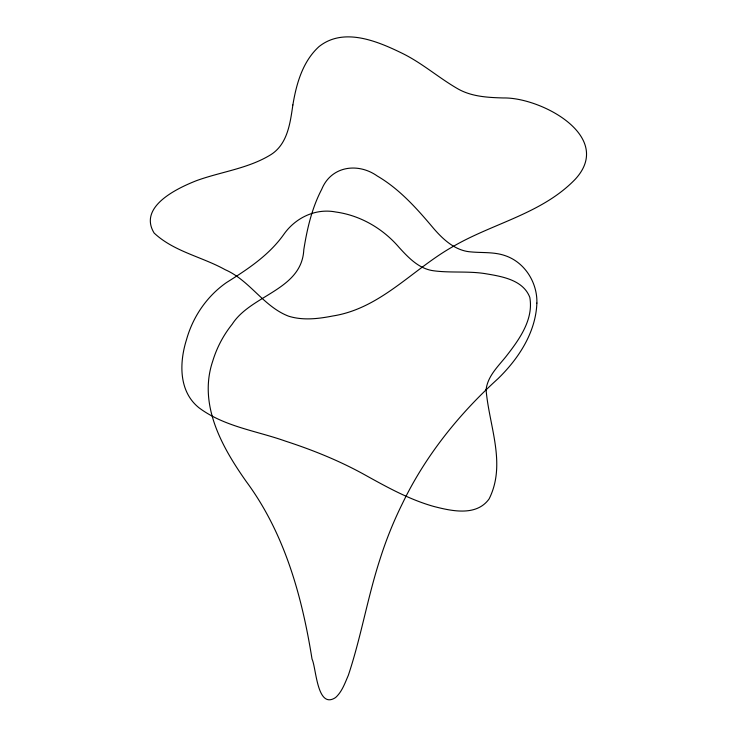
<?xml version="1.0" encoding="UTF-8"?>
<svg xmlns="http://www.w3.org/2000/svg" width="737" height="737" viewBox="0 0 737 737"><rect width="100%" height="100%" fill="white"/><g stroke="black" fill="none" stroke-linecap="round" stroke-linejoin="round"><path stroke-width="1.11" d="M486.088 389.79C489.046 425.885 506.605 463.951 489.11 498.921C476.378 516.665 451.532 511.036 433.596 506.402C409.901 499.695 388.196 487.802 366.777 475.927C341.038 461.426 313.566 450.261 285.495 441.141C256.43 430.786 224.186 426.677 198.953 407.754C178.511 391.356 179.303 362.42 186.516 339.637C192.882 316.79 206.913 296.228 226.406 282.612C247.872 269.134 269.383 255.011 284.16 233.887C295.823 217.59 315.758 208.092 335.796 212.007C360.457 215.397 383.056 228.645 399.141 247.485C408.501 257.757 419.077 268.904 433.596 270.774C450.519 273.04 467.7 270.967 484.614 273.547C501.16 276.32 522.994 279.526 529.802 297.361C533.828 319.84 518.793 340.162 505.702 356.911C497.715 366.777 487.553 376.506 486.088 389.79M536.886 303.064C535.781 332.47 518.572 358.652 498.074 378.625C458.902 414.12 425.295 455.927 402.319 503.739A387.155 387.155 0 0 0 380.052 559.061C367.579 597.311 361.075 637.219 348.315 675.359C344.907 683.135 342.079 691.656 335.611 697.524C316.947 709.989 316.256 667.492 312.046 659.154C302.013 596.334 284.703 533.496 246.324 481.62C221.975 447.129 198.06 404.567 212.707 361.194A110.043 110.043 0 0 1 232.229 324.16C251.216 294.616 301.82 290.129 303.801 249.723C307.08 228.931 311.889 208.055 321.719 189.298C331.189 165.963 357.979 162.324 377.298 176.023C399.703 189.142 417.078 208.783 433.605 228.433C443.25 239.599 455.319 250.783 470.786 251.888C482.191 252.994 493.91 251.768 504.937 255.582C524.735 262.123 537.457 282.566 536.886 303.064M292.875 104.94C290.212 122.821 287.743 143.779 271.115 154.512C248.433 168.607 221.266 171.638 196.53 180.639C177.341 188.175 137.966 206.692 154.134 233.049C173.904 251.621 201.956 256.743 225.19 269.705C249.843 280.41 263.514 306.583 288.637 316.201C302.99 320.65 318.255 318.835 332.728 315.998C380.688 308.499 412.545 269.254 452.969 246.573C493.099 223.127 542.017 213.712 575.228 179.266C614.759 136.437 540.838 97.164 503.38 97.966C487.562 97.505 471.09 96.685 457.087 88.394C438.257 77.431 421.748 62.82 402.07 53.23C377.307 41.134 343.599 26.965 318.974 46.634C302.649 61.512 296.357 83.843 292.875 104.94"/></g></svg>
